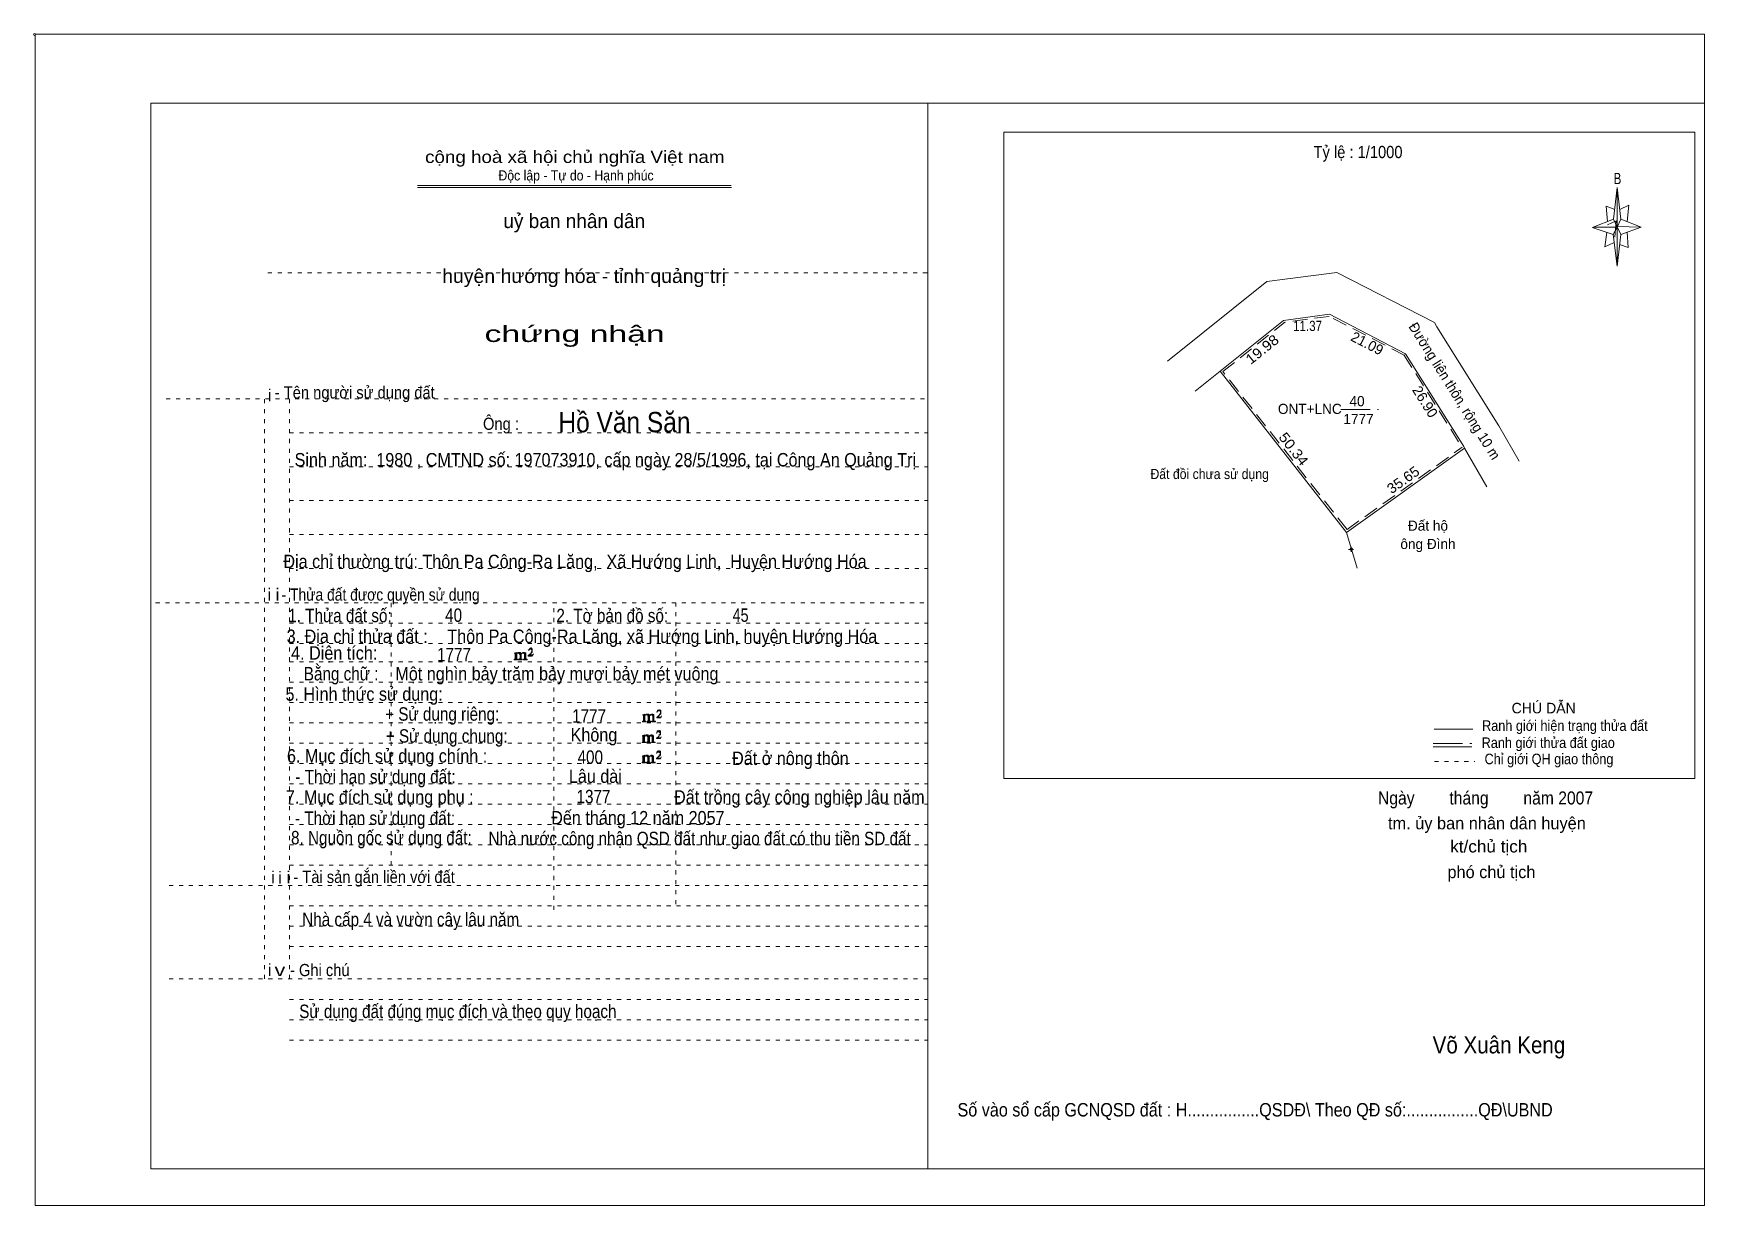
# Model space of a CAD drawing. Header units: centimetres. Extents: x -1.6 to 39.5, y -3.3 to 25.5.
import ezdxf
from ezdxf.enums import TextEntityAlignment as Align

# ---------------------------------------------------------------- set-up
doc = ezdxf.new("R2010")
doc.units = ezdxf.units.CM
doc.header["$LTSCALE"] = 0.12
for name, pattern in [('DOTTED', [1.5, 0.3, -1.2]), ('LONG_DASHED', [7.5, 6, -1.5]), ('MEDIUM_DASHED', [4.5, 3, -1.5])]:
    doc.linetypes.add(name, pattern=pattern)
for name, color, linetype, lineweight in [('1', 7, 'DOTTED', 13), ('10', 7, 'Continuous', 13), ('33', 7, 'LONG_DASHED', 13), ('4', 7, 'Continuous', 13), ('5', 7, 'Continuous', 13), ('50', 7, 'Continuous', 13)]:
    doc.layers.add(name, color=color, linetype=linetype, lineweight=lineweight)
doc.layers.add('30', color=7, linetype='Continuous')

msp = doc.modelspace()

# ---------------------------------------------------------------- hatches: boundary and pattern name
at = {"layer": '10'}
msp.add_hatch(color=256, dxfattribs=at).paths.add_polyline_path([(30.831, 12.816, 1), (30.817, 12.816, 1)])
at = {"layer": '50'}
for points in [[(10.27, 10.13), (10.27, 10.12), (10.27, 10.11), (10.25, 10.11), (10.24, 10.11), (10.24, 10.1), (10.33, 10.1), (10.33, 10.11), (10.32, 10.11), (10.31, 10.11), (10.31, 10.12), (10.31, 10.13), (10.31, 10.24), (10.31, 10.25), (10.32, 10.26), (10.34, 10.26), (10.35, 10.26), (10.36, 10.26), (10.37, 10.25), (10.39, 10.22), (10.39, 10.13), (10.37, 10.12), (10.37, 10.11), (10.36, 10.11), (10.35, 10.11), (10.35, 10.1), (10.44, 10.1), (10.44, 10.11), (10.43, 10.11), (10.42, 10.11), (10.42, 10.12), (10.42, 10.13), (10.42, 10.24), (10.44, 10.26), (10.45, 10.26), (10.46, 10.26), (10.49, 10.26), (10.49, 10.25), (10.5, 10.24), (10.5, 10.22), (10.5, 10.13), (10.5, 10.12), (10.49, 10.11), (10.49, 10.11), (10.47, 10.11), (10.47, 10.1), (10.56, 10.1), (10.56, 10.11), (10.55, 10.11), (10.54, 10.11), (10.53, 10.12), (10.53, 10.13), (10.53, 10.2), (10.53, 10.25), (10.53, 10.26), (10.52, 10.27), (10.5, 10.28), (10.47, 10.28), (10.46, 10.28), (10.44, 10.27), (10.41, 10.25), (10.41, 10.26), (10.4, 10.28), (10.39, 10.28), (10.37, 10.28), (10.35, 10.28), (10.34, 10.28), (10.32, 10.26), (10.31, 10.26), (10.31, 10.25), (10.31, 10.25), (10.31, 10.26), (10.31, 10.28), (10.24, 10.26), (10.24, 10.26), (10.25, 10.26), (10.27, 10.25), (10.27, 10.24), (10.27, 10.23)], [(10.69, 10.19), (10.72, 10.24), (10.72, 10.24), (10.71, 10.22), (10.69, 10.22), (10.68, 10.22), (10.63, 10.22), (10.66, 10.26), (10.67, 10.27), (10.69, 10.28), (10.69, 10.3), (10.69, 10.32), (10.69, 10.34), (10.69, 10.35), (10.69, 10.37), (10.68, 10.38), (10.67, 10.38), (10.66, 10.39), (10.65, 10.39), (10.63, 10.38), (10.63, 10.38), (10.62, 10.37), (10.61, 10.35), (10.59, 10.33), (10.61, 10.33), (10.61, 10.35), (10.62, 10.35), (10.63, 10.36), (10.65, 10.36), (10.66, 10.36), (10.67, 10.35), (10.68, 10.35), (10.68, 10.32), (10.68, 10.3), (10.66, 10.28), (10.66, 10.26), (10.65, 10.25), (10.59, 10.2), (10.59, 10.19)], [(13.42, 8.61), (13.42, 8.6), (13.42, 8.59), (13.41, 8.59), (13.4, 8.59), (13.4, 8.57), (13.48, 8.57), (13.48, 8.59), (13.47, 8.59), (13.46, 8.59), (13.46, 8.6), (13.46, 8.61), (13.46, 8.72), (13.46, 8.73), (13.47, 8.74), (13.5, 8.74), (13.51, 8.74), (13.52, 8.74), (13.53, 8.73), (13.54, 8.69), (13.54, 8.61), (13.53, 8.6), (13.53, 8.59), (13.52, 8.59), (13.51, 8.59), (13.51, 8.57), (13.6, 8.57), (13.6, 8.59), (13.58, 8.59), (13.57, 8.59), (13.57, 8.6), (13.57, 8.61), (13.57, 8.72), (13.6, 8.74), (13.61, 8.74), (13.62, 8.74), (13.64, 8.74), (13.64, 8.73), (13.65, 8.72), (13.65, 8.69), (13.65, 8.61), (13.65, 8.6), (13.64, 8.59), (13.64, 8.59), (13.63, 8.59), (13.63, 8.57), (13.72, 8.57), (13.72, 8.59), (13.7, 8.59), (13.69, 8.59), (13.68, 8.6), (13.68, 8.61), (13.68, 8.68), (13.68, 8.73), (13.68, 8.74), (13.67, 8.75), (13.65, 8.76), (13.63, 8.76), (13.62, 8.76), (13.6, 8.75), (13.56, 8.73), (13.56, 8.74), (13.55, 8.76), (13.54, 8.76), (13.53, 8.76), (13.51, 8.76), (13.5, 8.76), (13.47, 8.74), (13.46, 8.74), (13.46, 8.73), (13.46, 8.73), (13.46, 8.74), (13.46, 8.76), (13.4, 8.74), (13.4, 8.74), (13.41, 8.74), (13.42, 8.73), (13.42, 8.72), (13.42, 8.71)], [(13.85, 8.67), (13.87, 8.72), (13.87, 8.72), (13.86, 8.69), (13.85, 8.69), (13.84, 8.69), (13.78, 8.69), (13.82, 8.74), (13.83, 8.75), (13.85, 8.76), (13.85, 8.78), (13.85, 8.79), (13.85, 8.82), (13.85, 8.83), (13.85, 8.85), (13.84, 8.86), (13.83, 8.86), (13.82, 8.87), (13.8, 8.87), (13.78, 8.86), (13.78, 8.86), (13.77, 8.85), (13.76, 8.83), (13.75, 8.81), (13.76, 8.81), (13.76, 8.83), (13.77, 8.83), (13.78, 8.84), (13.8, 8.84), (13.82, 8.84), (13.83, 8.83), (13.84, 8.83), (13.84, 8.79), (13.84, 8.78), (13.82, 8.76), (13.82, 8.74), (13.8, 8.73), (13.75, 8.68), (13.75, 8.67)], [(13.41, 8.09), (13.41, 8.08), (13.41, 8.07), (13.4, 8.07), (13.39, 8.07), (13.39, 8.06), (13.48, 8.06), (13.48, 8.07), (13.47, 8.07), (13.45, 8.07), (13.45, 8.08), (13.45, 8.09), (13.45, 8.2), (13.45, 8.21), (13.47, 8.23), (13.49, 8.23), (13.5, 8.23), (13.51, 8.23), (13.52, 8.21), (13.53, 8.18), (13.53, 8.09), (13.52, 8.08), (13.52, 8.07), (13.51, 8.07), (13.5, 8.07), (13.5, 8.06), (13.59, 8.06), (13.59, 8.07), (13.58, 8.07), (13.57, 8.07), (13.57, 8.08), (13.57, 8.09), (13.57, 8.2), (13.59, 8.23), (13.6, 8.23), (13.61, 8.23), (13.63, 8.23), (13.63, 8.21), (13.64, 8.2), (13.64, 8.18), (13.64, 8.09), (13.64, 8.08), (13.63, 8.07), (13.63, 8.07), (13.62, 8.07), (13.62, 8.06), (13.71, 8.06), (13.71, 8.07), (13.7, 8.07), (13.69, 8.07), (13.67, 8.08), (13.67, 8.09), (13.67, 8.17), (13.67, 8.21), (13.67, 8.23), (13.66, 8.24), (13.64, 8.25), (13.62, 8.25), (13.61, 8.25), (13.59, 8.24), (13.55, 8.21), (13.55, 8.23), (13.54, 8.25), (13.53, 8.25), (13.52, 8.25), (13.5, 8.25), (13.49, 8.25), (13.47, 8.23), (13.45, 8.23), (13.45, 8.21), (13.45, 8.21), (13.45, 8.23), (13.45, 8.25), (13.39, 8.23), (13.39, 8.23), (13.4, 8.23), (13.41, 8.21), (13.41, 8.2), (13.41, 8.19)], [(13.84, 8.16), (13.86, 8.2), (13.86, 8.2), (13.85, 8.18), (13.84, 8.18), (13.83, 8.18), (13.77, 8.18), (13.81, 8.23), (13.82, 8.24), (13.84, 8.25), (13.84, 8.27), (13.84, 8.28), (13.84, 8.3), (13.84, 8.31), (13.84, 8.34), (13.83, 8.35), (13.82, 8.35), (13.81, 8.36), (13.8, 8.36), (13.77, 8.35), (13.77, 8.35), (13.76, 8.34), (13.75, 8.31), (13.74, 8.29), (13.75, 8.29), (13.75, 8.31), (13.76, 8.31), (13.77, 8.33), (13.8, 8.33), (13.81, 8.33), (13.82, 8.31), (13.83, 8.31), (13.83, 8.28), (13.83, 8.27), (13.81, 8.25), (13.81, 8.23), (13.8, 8.21), (13.74, 8.17), (13.74, 8.16)], [(13.84, 7.66), (13.86, 7.71), (13.86, 7.71), (13.85, 7.68), (13.84, 7.68), (13.83, 7.68), (13.77, 7.68), (13.81, 7.73), (13.82, 7.74), (13.84, 7.75), (13.84, 7.77), (13.84, 7.78), (13.84, 7.81), (13.84, 7.82), (13.84, 7.84), (13.83, 7.85), (13.82, 7.85), (13.81, 7.86), (13.79, 7.86), (13.77, 7.85), (13.77, 7.85), (13.76, 7.84), (13.75, 7.82), (13.74, 7.8), (13.75, 7.8), (13.75, 7.82), (13.76, 7.82), (13.77, 7.83), (13.79, 7.83), (13.81, 7.83), (13.82, 7.82), (13.83, 7.82), (13.83, 7.78), (13.83, 7.77), (13.81, 7.75), (13.81, 7.73), (13.79, 7.72), (13.74, 7.67), (13.74, 7.66)], [(13.41, 7.6), (13.41, 7.59), (13.41, 7.58), (13.4, 7.58), (13.39, 7.58), (13.39, 7.56), (13.47, 7.56), (13.47, 7.58), (13.46, 7.58), (13.45, 7.58), (13.45, 7.59), (13.45, 7.6), (13.45, 7.71), (13.45, 7.72), (13.46, 7.73), (13.49, 7.73), (13.5, 7.73), (13.51, 7.73), (13.52, 7.72), (13.53, 7.68), (13.53, 7.6), (13.52, 7.59), (13.52, 7.58), (13.51, 7.58), (13.5, 7.58), (13.5, 7.56), (13.59, 7.56), (13.59, 7.58), (13.57, 7.58), (13.56, 7.58), (13.56, 7.59), (13.56, 7.6), (13.56, 7.71), (13.59, 7.73), (13.6, 7.73), (13.61, 7.73), (13.63, 7.73), (13.63, 7.72), (13.64, 7.71), (13.64, 7.68), (13.64, 7.6), (13.64, 7.59), (13.63, 7.58), (13.63, 7.58), (13.62, 7.58), (13.62, 7.56), (13.71, 7.56), (13.71, 7.58), (13.69, 7.58), (13.68, 7.58), (13.67, 7.59), (13.67, 7.6), (13.67, 7.67), (13.67, 7.72), (13.67, 7.73), (13.66, 7.74), (13.64, 7.75), (13.62, 7.75), (13.61, 7.75), (13.59, 7.74), (13.55, 7.72), (13.55, 7.73), (13.54, 7.75), (13.53, 7.75), (13.52, 7.75), (13.5, 7.75), (13.49, 7.75), (13.46, 7.73), (13.45, 7.73), (13.45, 7.72), (13.45, 7.72), (13.45, 7.73), (13.45, 7.75), (13.39, 7.73), (13.39, 7.73), (13.4, 7.73), (13.41, 7.72), (13.41, 7.71), (13.41, 7.7)]]:
    msp.add_hatch(color=256, dxfattribs=at).paths.add_polyline_path(points)

# ---------------------------------------------------------------- linework, layer by layer
at = {"layer": '1', "linetype": 'Continuous'}
for p, q in [((1.31, -2.42), (1.31, 23.78)), ((1.31, 23.78), (39.51, 23.78)), ((20.41, -2.42), (20.41, 23.78)), ((39.51, -2.42), (39.51, 23.78)), ((7.87, 21.76), (15.58, 21.76)), ((7.87, 21.71), (15.59, 21.71)), ((37.26, 20.55), (36.75, 20.72)), ((1.31, -2.42), (39.51, -2.42))]:
    msp.add_line(p, q, dxfattribs=at)
at = {"layer": '1'}
for p, q in [((4.19, 19.61), (20.41, 19.61)), ((1.69, 16.51), (20.41, 16.51)), ((4.11, 2.25), (4.11, 16.51)), ((4.72, 2.25), (4.72, 16.51)), ((4.72, 15.68), (20.41, 15.68)), ((4.72, 14.84), (20.41, 14.84)), ((4.72, 14.01), (20.41, 14.01)), ((4.72, 13.18), (20.41, 13.18)), ((4.72, 12.34), (20.41, 12.34)), ((1.43, 11.5), (20.41, 11.5)), ((7.22, 5.05), (7.22, 11.5)), ((11.22, 3.95), (11.22, 11.5)), ((14.22, 4.09), (14.22, 11.5)), ((4.72, 11), (20.41, 11)), ((4.72, 10.5), (20.41, 10.5)), ((4.72, 10.05), (20.41, 10.05)), ((4.72, 9.55), (20.41, 9.55)), ((4.72, 9.05), (20.41, 9.05)), ((4.72, 8.55), (20.41, 8.55)), ((4.72, 8.05), (20.41, 8.05)), ((4.72, 7.55), (20.41, 7.55)), ((4.72, 7.05), (20.41, 7.05)), ((4.72, 6.55), (20.41, 6.55)), ((4.72, 6.05), (20.41, 6.05)), ((4.72, 5.55), (20.41, 5.55)), ((4.72, 5.05), (20.41, 5.05)), ((1.76, 4.55), (20.41, 4.55)), ((4.72, 4.05), (20.41, 4.05)), ((4.72, 3.55), (20.41, 3.55)), ((4.72, 3.05), (20.41, 3.05)), ((1.76, 2.25), (20.41, 2.25)), ((4.72, 1.75), (20.41, 1.75)), ((4.72, 1.25), (20.41, 1.25)), ((4.72, 0.75), (20.41, 0.75))]:
    msp.add_line(p, q, dxfattribs=at)
at = {"layer": '1', "linetype": 'Continuous'}
msp.add_lwpolyline([(-1.53, -3.32), (39.51, -3.32), (39.51, 25.48), (-1.53, 25.48)], close=True, dxfattribs=at)
msp.add_lwpolyline([(37.27, 20.35), (37.06, 20.25), (37.11, 20.6)], dxfattribs=at)
at = {"layer": '10'}
for p, q in [((32.87, 18.39), (30.47, 19.62)), ((27.6, 17.19), (29.16, 18.44)), ((32.93, 18.28), (32.87, 18.39)), ((32.93, 18.28), (34.45, 15.85)), ((32.16, 17.62), (33.59, 15.34)), ((34.95, 14.98), (34.45, 15.85)), ((30.71, 13.23), (33.61, 15.3)), ((33.59, 15.34), (33.61, 15.3)), ((34.16, 14.35), (33.61, 15.3)), ((30.71, 13.23), (30.97, 12.35)), ((30.79, 12.81), (30.76, 12.81)), ((30.82, 12.87), (30.82, 12.84)), ((30.82, 12.78), (30.82, 12.75)), ((30.88, 12.81), (30.85, 12.81))]:
    msp.add_line(p, q, dxfattribs=at)
at = {"layer": '10', "linetype": 'MEDIUM_DASHED'}
for p, q in [((27.67, 17.18), (29.19, 18.4)), ((32.12, 17.59), (33.55, 15.32)), ((30.72, 13.3), (27.67, 17.18)), ((30.72, 13.3), (33.55, 15.32))]:
    msp.add_line(p, q, dxfattribs=at)
at = {"layer": '10'}
for points in [[(26.31, 17.44), (28.75, 19.4), (30.47, 19.62)], [(32.16, 17.62), (30.29, 18.59), (29.16, 18.44)], [(30.71, 13.23), (27.6, 17.19), (26.99, 16.7)]]:
    msp.add_lwpolyline(points, dxfattribs=at)
at = {"layer": '10', "linetype": 'MEDIUM_DASHED'}
msp.add_lwpolyline([(32.14, 17.58), (30.28, 18.54), (29.17, 18.39)], dxfattribs=at)
at = {"layer": '10'}
for radius in [0.0312, 0.0075]:
    msp.add_circle((30.824, 12.816), radius, dxfattribs=at)
at = {"layer": '33'}
msp.add_line((30.57, 16.25), (31.49, 16.25), dxfattribs=at)
at = {"layer": '4'}
for p, q in [((32.86, 8.39), (33.81, 8.39)), ((32.84, 7.96), (33.79, 7.96))]:
    msp.add_line(p, q, dxfattribs=at)
at = {"layer": '4', "linetype": 'LONG_DASHED'}
msp.add_line((32.84, 8.04), (33.79, 8.04), dxfattribs=at)
at = {"layer": '4', "linetype": 'DOTTED'}
msp.add_line((32.87, 7.6), (33.86, 7.6), dxfattribs=at)
at = {"layer": '4'}
msp.add_lwpolyline([(22.28, 23.07), (39.27, 23.07), (39.27, 7.18), (22.28, 7.18)], close=True, dxfattribs=at)
msp.add_circle((-1.55, 25.47), 0.025, dxfattribs=at)
at = {"layer": '5'}
for p, q in [((37.27, 20.93), (37.36, 21.71)), ((37.45, 20.55), (37.36, 19.77)), ((37.45, 20.93), (37.95, 20.73)), ((37.61, 20.61), (37.63, 20.23)), ((37.63, 20.23), (37.42, 20.31))]:
    msp.add_line(p, q, dxfattribs=at)
for points in [[(37.36, 21.71), (37.45, 20.93), (37.36, 20.73)], [(37.36, 20.73), (36.77, 20.73), (37.27, 20.93), (37.45, 20.55), (37.95, 20.73), (37.36, 20.75)], [(37.36, 20.73), (37.36, 19.77), (37.26, 20.55)]]:
    msp.add_lwpolyline(points, close=True, dxfattribs=at)
for points in [[(37.3, 21.17), (37.09, 21.25), (37.12, 20.87)], [(37.43, 21.17), (37.65, 21.27), (37.61, 20.87)], [(37.36, 20.73), (37.27, 20.93), (36.77, 20.73)], [(37.12, 20.79), (37.34, 20.89), (37.3, 20.49)], [(37.36, 20.73), (37.45, 20.55), (37.95, 20.73)]]:
    msp.add_lwpolyline(points, dxfattribs=at)
at = {"layer": '50'}
for points in [[(10.27, 10.13), (10.27, 10.12), (10.27, 10.11), (10.25, 10.11), (10.24, 10.11), (10.24, 10.1), (10.33, 10.1), (10.33, 10.11), (10.32, 10.11), (10.31, 10.11), (10.31, 10.12), (10.31, 10.13), (10.31, 10.24), (10.31, 10.25), (10.32, 10.26), (10.34, 10.26), (10.35, 10.26), (10.36, 10.26), (10.37, 10.25), (10.39, 10.22), (10.39, 10.13), (10.37, 10.12), (10.37, 10.11), (10.36, 10.11), (10.35, 10.11), (10.35, 10.1), (10.44, 10.1), (10.44, 10.11), (10.43, 10.11), (10.42, 10.11), (10.42, 10.12), (10.42, 10.13), (10.42, 10.24), (10.44, 10.26), (10.45, 10.26), (10.46, 10.26), (10.49, 10.26), (10.49, 10.25), (10.5, 10.24), (10.5, 10.22), (10.5, 10.13), (10.5, 10.12), (10.49, 10.11), (10.49, 10.11), (10.47, 10.11), (10.47, 10.1), (10.56, 10.1), (10.56, 10.11), (10.55, 10.11), (10.54, 10.11), (10.53, 10.12), (10.53, 10.13), (10.53, 10.2), (10.53, 10.25), (10.53, 10.26), (10.52, 10.27), (10.5, 10.28), (10.47, 10.28), (10.46, 10.28), (10.44, 10.27), (10.41, 10.25), (10.41, 10.26), (10.4, 10.28), (10.39, 10.28), (10.37, 10.28), (10.35, 10.28), (10.34, 10.28), (10.32, 10.26), (10.31, 10.26), (10.31, 10.25), (10.31, 10.25), (10.31, 10.26), (10.31, 10.28), (10.24, 10.26), (10.24, 10.26), (10.25, 10.26), (10.27, 10.25), (10.27, 10.24), (10.27, 10.23)], [(10.69, 10.19), (10.72, 10.24), (10.72, 10.24), (10.71, 10.22), (10.69, 10.22), (10.68, 10.22), (10.63, 10.22), (10.66, 10.26), (10.67, 10.27), (10.69, 10.28), (10.69, 10.3), (10.69, 10.32), (10.69, 10.34), (10.69, 10.35), (10.69, 10.37), (10.68, 10.38), (10.67, 10.38), (10.66, 10.39), (10.65, 10.39), (10.63, 10.38), (10.63, 10.38), (10.62, 10.37), (10.61, 10.35), (10.59, 10.33), (10.61, 10.33), (10.61, 10.35), (10.62, 10.35), (10.63, 10.36), (10.65, 10.36), (10.66, 10.36), (10.67, 10.35), (10.68, 10.35), (10.68, 10.32), (10.68, 10.3), (10.66, 10.28), (10.66, 10.26), (10.65, 10.25), (10.59, 10.2), (10.59, 10.19)], [(13.42, 8.61), (13.42, 8.6), (13.42, 8.59), (13.41, 8.59), (13.4, 8.59), (13.4, 8.57), (13.48, 8.57), (13.48, 8.59), (13.47, 8.59), (13.46, 8.59), (13.46, 8.6), (13.46, 8.61), (13.46, 8.72), (13.46, 8.73), (13.47, 8.74), (13.5, 8.74), (13.51, 8.74), (13.52, 8.74), (13.53, 8.73), (13.54, 8.69), (13.54, 8.61), (13.53, 8.6), (13.53, 8.59), (13.52, 8.59), (13.51, 8.59), (13.51, 8.57), (13.6, 8.57), (13.6, 8.59), (13.58, 8.59), (13.57, 8.59), (13.57, 8.6), (13.57, 8.61), (13.57, 8.72), (13.6, 8.74), (13.61, 8.74), (13.62, 8.74), (13.64, 8.74), (13.64, 8.73), (13.65, 8.72), (13.65, 8.69), (13.65, 8.61), (13.65, 8.6), (13.64, 8.59), (13.64, 8.59), (13.63, 8.59), (13.63, 8.57), (13.72, 8.57), (13.72, 8.59), (13.7, 8.59), (13.69, 8.59), (13.68, 8.6), (13.68, 8.61), (13.68, 8.68), (13.68, 8.73), (13.68, 8.74), (13.67, 8.75), (13.65, 8.76), (13.63, 8.76), (13.62, 8.76), (13.6, 8.75), (13.56, 8.73), (13.56, 8.74), (13.55, 8.76), (13.54, 8.76), (13.53, 8.76), (13.51, 8.76), (13.5, 8.76), (13.47, 8.74), (13.46, 8.74), (13.46, 8.73), (13.46, 8.73), (13.46, 8.74), (13.46, 8.76), (13.4, 8.74), (13.4, 8.74), (13.41, 8.74), (13.42, 8.73), (13.42, 8.72), (13.42, 8.71)], [(13.85, 8.67), (13.87, 8.72), (13.87, 8.72), (13.86, 8.69), (13.85, 8.69), (13.84, 8.69), (13.78, 8.69), (13.82, 8.74), (13.83, 8.75), (13.85, 8.76), (13.85, 8.78), (13.85, 8.79), (13.85, 8.82), (13.85, 8.83), (13.85, 8.85), (13.84, 8.86), (13.83, 8.86), (13.82, 8.87), (13.8, 8.87), (13.78, 8.86), (13.78, 8.86), (13.77, 8.85), (13.76, 8.83), (13.75, 8.81), (13.76, 8.81), (13.76, 8.83), (13.77, 8.83), (13.78, 8.84), (13.8, 8.84), (13.82, 8.84), (13.83, 8.83), (13.84, 8.83), (13.84, 8.79), (13.84, 8.78), (13.82, 8.76), (13.82, 8.74), (13.8, 8.73), (13.75, 8.68), (13.75, 8.67)], [(13.41, 8.09), (13.41, 8.08), (13.41, 8.07), (13.4, 8.07), (13.39, 8.07), (13.39, 8.06), (13.48, 8.06), (13.48, 8.07), (13.47, 8.07), (13.45, 8.07), (13.45, 8.08), (13.45, 8.09), (13.45, 8.2), (13.45, 8.21), (13.47, 8.23), (13.49, 8.23), (13.5, 8.23), (13.51, 8.23), (13.52, 8.21), (13.53, 8.18), (13.53, 8.09), (13.52, 8.08), (13.52, 8.07), (13.51, 8.07), (13.5, 8.07), (13.5, 8.06), (13.59, 8.06), (13.59, 8.07), (13.58, 8.07), (13.57, 8.07), (13.57, 8.08), (13.57, 8.09), (13.57, 8.2), (13.59, 8.23), (13.6, 8.23), (13.61, 8.23), (13.63, 8.23), (13.63, 8.21), (13.64, 8.2), (13.64, 8.18), (13.64, 8.09), (13.64, 8.08), (13.63, 8.07), (13.63, 8.07), (13.62, 8.07), (13.62, 8.06), (13.71, 8.06), (13.71, 8.07), (13.7, 8.07), (13.69, 8.07), (13.67, 8.08), (13.67, 8.09), (13.67, 8.17), (13.67, 8.21), (13.67, 8.23), (13.66, 8.24), (13.64, 8.25), (13.62, 8.25), (13.61, 8.25), (13.59, 8.24), (13.55, 8.21), (13.55, 8.23), (13.54, 8.25), (13.53, 8.25), (13.52, 8.25), (13.5, 8.25), (13.49, 8.25), (13.47, 8.23), (13.45, 8.23), (13.45, 8.21), (13.45, 8.21), (13.45, 8.23), (13.45, 8.25), (13.39, 8.23), (13.39, 8.23), (13.4, 8.23), (13.41, 8.21), (13.41, 8.2), (13.41, 8.19)], [(13.84, 8.16), (13.86, 8.2), (13.86, 8.2), (13.85, 8.18), (13.84, 8.18), (13.83, 8.18), (13.77, 8.18), (13.81, 8.23), (13.82, 8.24), (13.84, 8.25), (13.84, 8.27), (13.84, 8.28), (13.84, 8.3), (13.84, 8.31), (13.84, 8.34), (13.83, 8.35), (13.82, 8.35), (13.81, 8.36), (13.8, 8.36), (13.77, 8.35), (13.77, 8.35), (13.76, 8.34), (13.75, 8.31), (13.74, 8.29), (13.75, 8.29), (13.75, 8.31), (13.76, 8.31), (13.77, 8.33), (13.8, 8.33), (13.81, 8.33), (13.82, 8.31), (13.83, 8.31), (13.83, 8.28), (13.83, 8.27), (13.81, 8.25), (13.81, 8.23), (13.8, 8.21), (13.74, 8.17), (13.74, 8.16)], [(13.84, 7.66), (13.86, 7.71), (13.86, 7.71), (13.85, 7.68), (13.84, 7.68), (13.83, 7.68), (13.77, 7.68), (13.81, 7.73), (13.82, 7.74), (13.84, 7.75), (13.84, 7.77), (13.84, 7.78), (13.84, 7.81), (13.84, 7.82), (13.84, 7.84), (13.83, 7.85), (13.82, 7.85), (13.81, 7.86), (13.79, 7.86), (13.77, 7.85), (13.77, 7.85), (13.76, 7.84), (13.75, 7.82), (13.74, 7.8), (13.75, 7.8), (13.75, 7.82), (13.76, 7.82), (13.77, 7.83), (13.79, 7.83), (13.81, 7.83), (13.82, 7.82), (13.83, 7.82), (13.83, 7.78), (13.83, 7.77), (13.81, 7.75), (13.81, 7.73), (13.79, 7.72), (13.74, 7.67), (13.74, 7.66)], [(13.41, 7.6), (13.41, 7.59), (13.41, 7.58), (13.4, 7.58), (13.39, 7.58), (13.39, 7.56), (13.47, 7.56), (13.47, 7.58), (13.46, 7.58), (13.45, 7.58), (13.45, 7.59), (13.45, 7.6), (13.45, 7.71), (13.45, 7.72), (13.46, 7.73), (13.49, 7.73), (13.5, 7.73), (13.51, 7.73), (13.52, 7.72), (13.53, 7.68), (13.53, 7.6), (13.52, 7.59), (13.52, 7.58), (13.51, 7.58), (13.5, 7.58), (13.5, 7.56), (13.59, 7.56), (13.59, 7.58), (13.57, 7.58), (13.56, 7.58), (13.56, 7.59), (13.56, 7.6), (13.56, 7.71), (13.59, 7.73), (13.6, 7.73), (13.61, 7.73), (13.63, 7.73), (13.63, 7.72), (13.64, 7.71), (13.64, 7.68), (13.64, 7.6), (13.64, 7.59), (13.63, 7.58), (13.63, 7.58), (13.62, 7.58), (13.62, 7.56), (13.71, 7.56), (13.71, 7.58), (13.69, 7.58), (13.68, 7.58), (13.67, 7.59), (13.67, 7.6), (13.67, 7.67), (13.67, 7.72), (13.67, 7.73), (13.66, 7.74), (13.64, 7.75), (13.62, 7.75), (13.61, 7.75), (13.59, 7.74), (13.55, 7.72), (13.55, 7.73), (13.54, 7.75), (13.53, 7.75), (13.52, 7.75), (13.5, 7.75), (13.49, 7.75), (13.46, 7.73), (13.45, 7.73), (13.45, 7.72), (13.45, 7.72), (13.45, 7.73), (13.45, 7.75), (13.39, 7.73), (13.39, 7.73), (13.4, 7.73), (13.41, 7.72), (13.41, 7.71), (13.41, 7.7)]]:
    msp.add_lwpolyline(points, close=True, dxfattribs=at)

# ---------------------------------------------------------------- texts
at = {"layer": '1'}
for s, height, width, p in [('cộng hoà xã hội chủ nghĩa Việt nam', 0.3, 1.15, (11.735, 22.31)), ('Độc lập - Tự do - Hạnh phúc', 0.25, 0.9, (11.765, 21.88)), ('chứng nhận', 0.4, 1.55, (11.73, 17.91)), ('- Tên người sử dụng đất', 0.3, 0.9, (6.325, 16.52)), ('- Thửa đất được quyền sử dụng', 0.3, 0.85, (6.96, 11.55)), ('- Tài sản gắn liền với đất ', 0.3, 0.9, (6.85, 4.61)), ('v', 0.3, 1.3, (4.485, 2.32)), ('- Ghi chú', 0.3, 0.9, (5.465, 2.32))]:
    msp.add_text(s, height=height, dxfattribs=dict(at, width=width)).set_placement(p, align=Align.CENTER)
for s, height, p in [('uỷ ban nhân dân', 0.35, (11.72, 20.71)), ('i', 0.3, (4.235, 16.45)), ('i', 0.3, (4.225, 11.55)), ('i', 0.3, (4.425, 11.55)), ('i', 0.3, (4.315, 4.6)), ('i', 0.3, (4.485, 4.59)), ('i', 0.3, (4.695, 4.6)), ('i', 0.3, (4.235, 2.32))]:
    msp.add_text(s, height=height, dxfattribs=at).set_placement(p, align=Align.CENTER)
at = {"layer": '10', "width": 0.9}
for s, height, p in [('Tỷ lệ : 1/1000', 0.3, (30.99, 22.43)), ('Hồ Văn Săn', 0.5, (12.955, 15.69)), ('Đất đồi chưa sử dụng ', 0.25, (27.385, 14.54)), ('Võ Xuân Keng', 0.42, (34.455, 0.42))]:
    msp.add_text(s, height=height, dxfattribs=at).set_placement(p, align=Align.CENTER)
at = {"layer": '10', "width": 0.95}
msp.add_text('Đường liên thôn, rộng 10 m ', height=0.25, rotation=302.096, dxfattribs=at).set_placement((33.281, 16.601), align=Align.CENTER)
at = {"layer": '10'}
for s, p in [('40', (30.78, 16.33)), ('1777', (30.63, 15.89))]:
    msp.add_text(s, height=0.25, dxfattribs=at).set_placement(p)
msp.add_text('ONT+LNC', height=0.25, dxfattribs=at).set_placement((30.59, 16.14), align=Align.RIGHT)
for s, p in [('Đất hộ', (32.71, 13.27)), ('ông Đình', (32.71, 12.82))]:
    msp.add_text(s, height=0.25, dxfattribs=at).set_placement(p, align=Align.CENTER)
at = {"layer": '30', "width": 0.85}
msp.add_text('11.37', height=0.25, dxfattribs=at).set_placement((29.75, 18.18), align=Align.CENTER)
at = {"layer": '30'}
for s, rotation, p in [('21.09', 332.742, (31.158, 17.765)), ('26.90', 301.983, (32.533, 16.376))]:
    msp.add_text(s, height=0.25, rotation=rotation, dxfattribs=at).set_placement(p, align=Align.CENTER)
for s, rotation, width, p in [('19.98', 38.7, 1.1, (28.712, 17.63)), ('50.34', 308.111, 1.1, (29.308, 15.202)), ('35.65', 35.478, 1.05, (32.172, 14.418))]:
    msp.add_text(s, height=0.25, rotation=rotation, dxfattribs=dict(at, width=width)).set_placement(p, align=Align.CENTER)
at = {"layer": '4'}
msp.add_text('CHÚ DẪN', height=0.2591, dxfattribs=at).set_placement((35.555, 8.78), align=Align.CENTER)
at = {"layer": '4', "width": 0.9}
for s, p in [('Ranh giới hiện trạng thửa đất', (36.075, 8.35)), ('Ranh giới thửa đất giao ', (35.71, 7.93)), ('Chỉ giới QH giao thông', (35.685, 7.53))]:
    msp.add_text(s, height=0.2591, dxfattribs=at).set_placement(p, align=Align.CENTER)
at = {"layer": '5', "width": 0.75}
msp.add_text('B', height=0.276, dxfattribs=at).set_placement((37.37, 21.79), align=Align.CENTER)
at = {"layer": '50'}
for s, height, width, p in [('  huyện hướng hóa - tỉnh quảng trị', 0.34, 1.05, (11.83, 19.36)), ('Ông :', 0.3, 0.9, (9.92, 15.75)), ('Sinh năm:  1980 , CMTND số: 197073910, cấp ngày 28/5/1996, tại Công An Quảng Trị', 0.33, 0.9, (12.485, 14.85)), ('Địa chỉ thường trú: Thôn Pa Công-Ra Lăng,  Xã Hướng Linh,  Huyện Hướng Hóa', 0.33, 0.9, (11.74, 12.35)), ('1. Thửa đất số:  ', 0.33, 0.85, (6.065, 11.02)), ('40', 0.33, 0.85, (8.755, 11.03)), ('2. Tờ bản đồ số:  ', 0.33, 0.85, (12.76, 11.02)), ('45', 0.33, 0.8, (15.81, 11.03)), ('3. Địa chỉ thửa đất : ', 0.33, 0.9, (6.44, 10.51)), ('Thôn Pa Công-Ra Lăng, xã Hướng Linh, huyện Hướng Hóa', 0.33, 0.9, (13.885, 10.51)), ('4. Diện tích: ', 0.33, 0.9, (5.875, 10.1)), ('1777', 0.33, 0.85, (8.765, 10.06)), ('Bằng chữ :', 0.33, 0.85, (5.99, 9.59)), ('Một nghìn bảy trăm bảy mươi bảy mét vuông', 0.33, 0.9, (11.295, 9.59)), ('5. Hình thức sử dụng:', 0.33, 0.9, (6.555, 9.09)), ('+ Sử dụng riêng:', 0.33, 0.85, (8.475, 8.6)), ('1777', 0.33, 0.85, (12.085, 8.55)), ('+ Sử dụng chung:', 0.33, 0.85, (8.585, 8.06)), ('Không', 0.33, 0.9, (12.205, 8.09)), ('6. Mục đích sử dụng chính :', 0.33, 0.9, (7.12, 7.57)), ('400', 0.33, 0.85, (12.115, 7.54)), ('Đất ở nông thôn', 0.33, 0.9, (17.035, 7.51)), ('- Thời hạn sử dụng đất:', 0.33, 0.85, (6.835, 7.06)), ('Lâu dài', 0.33, 0.9, (12.24, 7.07)), ('7. Mục đích sử dụng phụ :', 0.33, 0.9, (6.94, 6.56)), ('1377', 0.33, 0.85, (12.195, 6.57)), ('Đất trồng cây công nghiệp lâu năm', 0.33, 0.9, (17.255, 6.56)), ('Ngày        tháng        năm 2007', 0.32, 0.9, (34.125, 6.54)), ('- Thời hạn sử dụng đất:', 0.33, 0.85, (6.825, 6.04)), ('Đến tháng 12 năm 2057', 0.33, 0.9, (13.285, 6.05)), ('8. Nguồn gốc sử dụng đất:', 0.33, 0.85, (6.98, 5.56)), ('Nhà nước công nhận QSD đất như giao đất có thu tiền SD đất ', 0.33, 0.85, (14.855, 5.54)), ('kt/chủ tịch', 0.3, 1.05, (34.205, 5.36)), ('Nhà cấp 4 và vườn cây lâu năm', 0.33, 0.85, (7.7, 3.55)), ('Sử dụng đất đúng mục đích và theo quy hoạch', 0.33, 0.85, (8.86, 1.29)), ('Số vào sổ cấp GCNQSD đất : H................QSDĐ\\ Theo QĐ số:................QĐ\\UBND', 0.33, 0.9, (28.46, -1.13))]:
    msp.add_text(s, height=height, dxfattribs=dict(at, width=width)).set_placement(p, align=Align.CENTER)
for s, p in [('tm. ủy ban nhân dân huyện ', (34.215, 5.93)), ('phó chủ tịch', (34.27, 4.73))]:
    msp.add_text(s, height=0.3, dxfattribs=at).set_placement(p, align=Align.CENTER)

doc.saveas('drawing.dxf')
